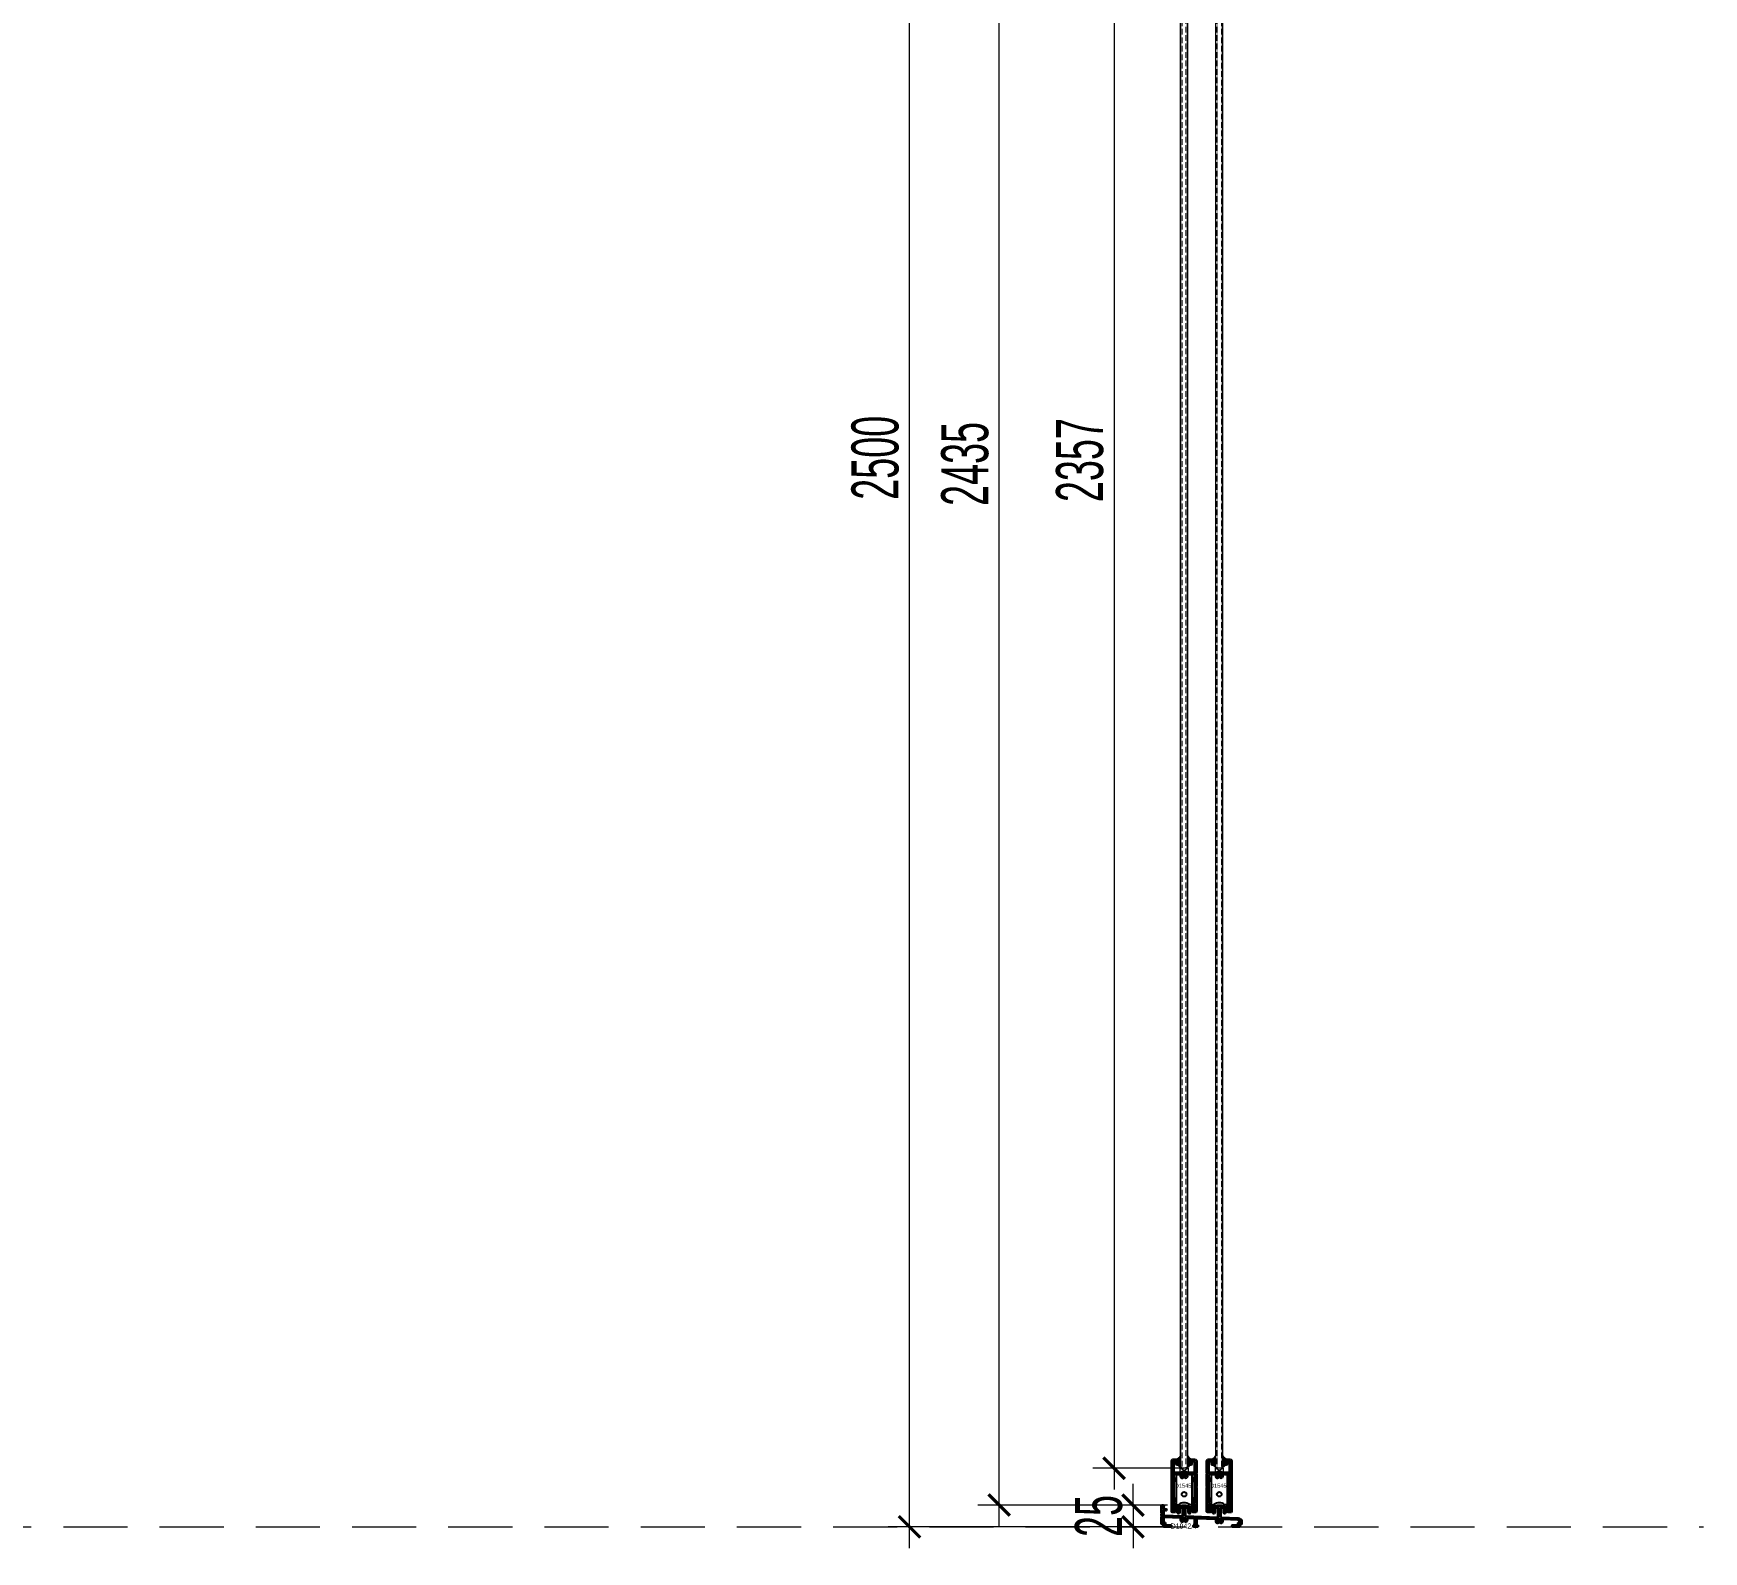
# Model space of a CAD drawing. Header units: millimetres. Extents: x 1336014 to 2939047, y -333549 to -60566.
# Drawn here: x 1451045 to 1452997, y -215840 to -214065 of the extents above; entities that cross this region are included whole.
import ezdxf

# ---------------------------------------------------------------- set-up
doc = ezdxf.new("R2010")
doc.units = ezdxf.units.MM
doc.header["$MEASUREMENT"] = 0
for name, pattern in [('$1$HIDDEN', [0.375, 0.25, -0.125]), ('DASHDOT', [1, 0.5, -0.25, 0, -0.25]), ('HIDDEN', [0.375, 0.25, -0.125])]:
    doc.linetypes.add(name, pattern=pattern)
for name, color, linetype, lineweight in [('.A-net Truc', 79, 'DASHDOT', 15), ('01.Cut', 255, 'Continuous', 35), ('08.Dim', 156, 'Continuous', 15), ('Kí hiệu mã số', 241, 'Continuous', 9), ('kính', 54, 'Continuous', 9), ('Long nheo', 246, 'Continuous', 5), ('Ron', 15, 'Continuous', 9), ('silicon', 211, 'Continuous', 9), ('Đệm kính', 76, 'Continuous', 5)]:
    doc.layers.add(name, color=color, linetype=linetype, lineweight=lineweight)
doc.layers.add('NET DAY DIEN', color=74, linetype='Continuous')
doc.styles.add('ten profile', font='times.ttf')
doc.styles.add('TT5_Text Dim', font='hoatbif.shx', dxfattribs={"width": 0.6})
doc.dimstyles.new('TT5_Dim 1-25', dxfattribs={"dimscale": 25, "dimtxt": 2.2, "dimasz": 1, "dimexe": 1, "dimexo": 0, "dimgap": 0.5, "dimtad": 1, "dimdec": 0, "dimzin": 0, "dimdsep": 46, "dimtxsty": 'TT5_Text Dim', "dimblk": 'ARCHTICK', "dimcen": 0, "dimdle": 1, "dimclrd": 256, "dimclre": 256, "dimclrt": 1, "dimadec": 0, "dimazin": 0, "dimtfac": 0.015, "dimtdec": 0, "dimtix": 1, "dimtmove": 2, "dimatfit": 3, "dimldrblk": 'DOT', "dimfxl": 1, "dimtolj": 1, "dimtzin": 0, "dimlwd": -1, "dimlwe": -1, "dimarcsym": 1})

# ---------------------------------------------------------------- blocks, each defined once
blk = doc.blocks.new('A$C2A2C5403')
at = {"layer": 'Ron'}
for p, q in [((1.5, 3.4), (1.5, 0)), ((1.9, 3.4), (1.9, 0)), ((2.3, 3.4), (2.3, 0)), ((2.7, 3.4), (2.7, 0)), ((3.1, 3.4), (3.1, 0)), ((3.5, 3.4), (3.5, 0)), ((3.9, 3.4), (3.9, 0)), ((4.3, 3.4), (4.3, 0)), ((4.7, 3.4), (4.7, 0)), ((5.1, 3.4), (5.1, 0)), ((5.5, 3.4), (5.5, 0))]:
    blk.add_line(p, q, dxfattribs=at)
blk.add_lwpolyline([(0.3, 4.8), (6.7, 4.8, -0.414214), (7, 4.5), (7, 3.7, -0.414214), (6.7, 3.4), (0.3, 3.4, -0.414214), (0, 3.7), (0, 4.5, -0.414214)], format="xyb", close=True, dxfattribs=at)
blk = doc.blocks.new('Bánh xe cửa đi trượt XingFa2001')
blk.add_line((-9, -12.2), (-6.3, -12.2))
for points in [[(-9, -12.2), (-9, 23.1), (-6.2, 23.1, 0.267949), (-4.7, 24, -0.57735), (4.7, 24, 0.267949), (6.3, 23.1), (9, 23.1), (9, -12.2), (6.3, -12.2)], [(5.4, -11.6), (5.4, -13.1, -0.520567), (4.2, -14), (2, -13.1, 0.087489), (1.6, -13.1), (-1.6, -13.1, 0.087489), (-2, -13.1), (-4.2, -14, -0.520567), (-5.4, -13.1), (-5.4, -11.6)]]:
    blk.add_lwpolyline(points, format="xyb")
for points in [[(-9, 15.4), (-10.8, 15.4), (-10.8, 19), (-9, 19)], [(9, 15.4), (10.8, 15.4), (10.8, 19), (9, 19)], [(-9, -8.1), (-10.8, -8.1), (-10.8, -4.5), (-9, -4.5)], [(9, -8.1), (10.8, -8.1), (10.8, -4.5), (9, -4.5)]]:
    blk.add_lwpolyline(points)
for centre, radius in [((0, 21.7), 2.26), ((0, 0), 2.71)]:
    blk.add_circle(centre, radius)
for start, end in [(90, 129.673), (50.327, 90)]:
    blk.add_arc((0, -19.7), 9.8, start, end)
blk = doc.blocks.new('_ARCHTICK')
at = {"const_width": 0.15}
blk.add_lwpolyline([(-0.5, -0.5), (0.5, 0.5)], dxfattribs=at)
blk = doc.blocks.new('*D2157')
at = {"layer": '08.Dim', "ltscale": 200, "transparency": 16777216}
for p, q in [((1452069, -215836.2), (1452069, -213286.2)), ((1452308.5, -213311.2), (1452044, -213311.2)), ((1452347.5, -215811.2), (1452044, -215811.2))]:
    blk.add_line(p, q, dxfattribs=at)
at = {"layer": 'Defpoints', "color": 0, "ltscale": 200, "transparency": 16777216}
for p in [(1452069, -213311.2), (1452308.5, -213311.2), (1452347.5, -215811.2)]:
    blk.add_point(p, dxfattribs=at)
at = {"layer": '08.Dim', "ltscale": 200, "transparency": 16777216, "xscale": 25, "yscale": 25, "zscale": 25}
for p, rotation in [((1452069, -213311.2), 90), ((1452069, -215811.2), 270)]:
    blk.add_blockref('_ARCHTICK', p, dxfattribs=dict(at, rotation=rotation))
at = {"layer": '08.Dim', "color": 1, "ltscale": 200, "transparency": 16777216, "insert": (1452029, -214561.2), "char_height": 55, "attachment_point": 5, "rotation": 90, "style": 'TT5_Text Dim'}
blk.add_mtext('\\A1;2500', dxfattribs=at)
blk = doc.blocks.new('_DOT')
blk.add_line((-0.5, 0), (-1, 0))
at = {"const_width": 0.5}
blk.add_lwpolyline([(-0.25, 0, 1), (0.25, 0, 1)], format="xyb", close=True, dxfattribs=at)
blk = doc.blocks.new('*D2166')
at = {"layer": '08.Dim', "ltscale": 200, "transparency": 16777216}
for p, q in [((1452173.9, -215810.7), (1452173.9, -213326.2)), ((1452365.1, -213351.2), (1452148.9, -213351.2)), ((1452365.1, -215785.7), (1452148.9, -215785.7))]:
    blk.add_line(p, q, dxfattribs=at)
at = {"layer": 'Defpoints', "color": 0, "ltscale": 200, "transparency": 16777216}
for p in [(1452173.9, -213351.2), (1452365.1, -213351.2), (1452365.1, -215785.7)]:
    blk.add_point(p, dxfattribs=at)
at = {"layer": '08.Dim', "ltscale": 200, "transparency": 16777216, "xscale": 25, "yscale": 25, "zscale": 25}
for p, rotation in [((1452173.9, -213351.2), 90), ((1452173.9, -215785.7), 270)]:
    blk.add_blockref('_ARCHTICK', p, dxfattribs=dict(at, rotation=rotation))
at = {"layer": '08.Dim', "color": 1, "ltscale": 200, "transparency": 16777216, "insert": (1452133.9, -214568.4), "char_height": 55, "attachment_point": 5, "rotation": 90, "style": 'TT5_Text Dim'}
blk.add_mtext('\\A1;2435', dxfattribs=at)
blk = doc.blocks.new('*D2158')
at = {"layer": '08.Dim', "ltscale": 200, "transparency": 16777216}
for p, q in [((1452308.2, -213360.2), (1452308.2, -215767.6)), ((1452387.4, -213385.2), (1452283.2, -213385.2)), ((1452387.4, -215742.6), (1452283.2, -215742.6))]:
    blk.add_line(p, q, dxfattribs=at)
at = {"layer": 'Defpoints', "color": 0, "ltscale": 200, "transparency": 16777216}
for p in [(1452387.4, -213385.2), (1452308.2, -215742.6), (1452387.4, -215742.6)]:
    blk.add_point(p, dxfattribs=at)
at = {"layer": '08.Dim', "ltscale": 200, "transparency": 16777216, "xscale": 25, "yscale": 25, "zscale": 25}
for p, rotation in [((1452308.2, -213385.2), 90), ((1452308.2, -215742.6), 270)]:
    blk.add_blockref('_ARCHTICK', p, dxfattribs=dict(at, rotation=rotation))
at = {"layer": '08.Dim', "color": 1, "ltscale": 200, "transparency": 16777216, "insert": (1452268.2, -214563.9), "char_height": 55, "attachment_point": 5, "rotation": 90, "style": 'TT5_Text Dim'}
blk.add_mtext('\\A1;2357', dxfattribs=at)
blk = doc.blocks.new('*D2159')
at = {"layer": '08.Dim', "ltscale": 200, "transparency": 16777216}
for p, q in [((1452330.3, -215785.8), (1452330.3, -215760.8)), ((1452370.8, -215785.8), (1452305.3, -215785.8)), ((1452330.3, -215785.8), (1452330.3, -215811.2)), ((1452370.8, -215811.2), (1452305.3, -215811.2)), ((1452330.3, -215811.2), (1452330.3, -215836.2))]:
    blk.add_line(p, q, dxfattribs=at)
at = {"layer": 'Defpoints', "color": 0, "ltscale": 200, "transparency": 16777216}
for p in [(1452370.8, -215785.8), (1452330.3, -215811.2), (1452370.8, -215811.2)]:
    blk.add_point(p, dxfattribs=at)
at = {"layer": '08.Dim', "ltscale": 200, "transparency": 16777216, "xscale": 25, "yscale": 25, "zscale": 25}
for p, rotation in [((1452330.3, -215785.8), 270), ((1452330.3, -215811.2), 90)]:
    blk.add_blockref('_ARCHTICK', p, dxfattribs=dict(at, rotation=rotation))
at = {"layer": '08.Dim', "color": 1, "ltscale": 200, "transparency": 16777216, "insert": (1452290.3, -215798.5), "char_height": 55, "attachment_point": 5, "rotation": 90, "style": 'TT5_Text Dim'}
blk.add_mtext('\\A1;25', dxfattribs=at)

msp = doc.modelspace()

# ---------------------------------------------------------------- hatches: boundary and pattern name
at = {"layer": 'silicon'}
h = msp.add_hatch(color=256, dxfattribs=at)
h.paths.add_polyline_path([(1452385.9, -215727.6, -0.185866), (1452379.9, -215732.6), (1452383.5, -215732.6, -0.414214), (1452384, -215733.1), (1452384, -215733.3, -0.414214), (1452383.5, -215733.8), (1452383.2, -215733.8, 0.414214), (1452382.7, -215734.3), (1452382.7, -215737.1, 0.414214), (1452383.2, -215737.6), (1452383.5, -215737.6, -0.414214), (1452384, -215738.1), (1452384, -215738.3, -0.414214), (1452383.5, -215738.8, 0.54328), (1452385.9, -215741.1)])
h.paths.add_polyline_path([(1452393.9, -215741.1, 0.544131), (1452396.4, -215738.8, -0.372546), (1452396, -215738.3), (1452396, -215738.1, -0.414214), (1452396.5, -215737.6), (1452396.7, -215737.6, 0.414214), (1452397.2, -215737.1), (1452397.2, -215734.3, 0.414214), (1452396.7, -215733.8), (1452396.5, -215733.8, -0.414214), (1452396, -215733.3), (1452396, -215733.1, -0.414214), (1452396.5, -215732.6), (1452399.9, -215732.6, -0.185866), (1452393.9, -215727.6)])
h = msp.add_hatch(color=256, dxfattribs=at)
h.paths.add_polyline_path([(1452427.1, -215727.6, -0.185866), (1452421.1, -215732.6), (1452424.7, -215732.6, -0.414214), (1452425.2, -215733.1), (1452425.2, -215733.3, -0.414214), (1452424.7, -215733.8), (1452424.4, -215733.8, 0.414214), (1452423.9, -215734.3), (1452423.9, -215737.1, 0.414214), (1452424.4, -215737.6), (1452424.7, -215737.6, -0.414214), (1452425.2, -215738.1), (1452425.2, -215738.3, -0.414214), (1452424.7, -215738.8, 0.54328), (1452427.1, -215741.1)])
h.paths.add_polyline_path([(1452435.1, -215741.1, 0.544131), (1452437.6, -215738.8, -0.372546), (1452437.2, -215738.3), (1452437.2, -215738.1, -0.414214), (1452437.7, -215737.6), (1452437.9, -215737.6, 0.414214), (1452438.4, -215737.1), (1452438.4, -215734.3, 0.414214), (1452437.9, -215733.8), (1452437.7, -215733.8, -0.414214), (1452437.2, -215733.3), (1452437.2, -215733.1, -0.414214), (1452437.7, -215732.6), (1452441.1, -215732.6, -0.185866), (1452435.1, -215727.6)])

# ---------------------------------------------------------------- linework, layer by layer
at = {"layer": '.A-net Truc', "linetype": '$1$HIDDEN', "ltscale": 300}
msp.add_line((1447817.2, -215811.2), (1452997.4, -215811.2), dxfattribs=at)
at = {"layer": '01.Cut', "ltscale": 0.15}
for points in [[(1452375.5, -215734.1, -0.414214), (1452377, -215732.6), (1452383.5, -215732.6, -0.414214), (1452384, -215733.1), (1452384, -215733.3, -0.414214), (1452383.5, -215733.8), (1452383.2, -215733.8, 0.414214), (1452382.7, -215734.3), (1452382.7, -215737.1, 0.414214), (1452383.2, -215737.6), (1452383.5, -215737.6, -0.414214), (1452384, -215738.1), (1452384, -215738.3, -0.414214), (1452383.5, -215738.8), (1452382.2, -215738.8, -0.414214), (1452381.2, -215737.8), (1452381.2, -215735.1, 0.414214), (1452380.7, -215734.6), (1452378, -215734.6, 0.414214), (1452377.5, -215735.1), (1452377.5, -215747.1, 0.414214), (1452378, -215747.6), (1452390, -215747.6), (1452401.9, -215747.6, 0.414214), (1452402.4, -215747.1), (1452402.4, -215735.1, 0.414214), (1452401.9, -215734.6), (1452399.2, -215734.6, 0.414214), (1452398.7, -215735.1), (1452398.7, -215737.8, -0.414214), (1452397.7, -215738.8), (1452396.5, -215738.8, -0.414214), (1452396, -215738.3), (1452396, -215738.1, -0.414214), (1452396.5, -215737.6), (1452396.7, -215737.6, 0.414214), (1452397.2, -215737.1), (1452397.2, -215734.3, 0.414214), (1452396.7, -215733.8), (1452396.5, -215733.8, -0.414214), (1452396, -215733.3), (1452396, -215733.1, -0.414214), (1452396.5, -215732.6), (1452402.9, -215732.6, -0.414214), (1452404.4, -215734.1), (1452404.4, -215748.1, 0.6), (1452404.4, -215749.1), (1452404.4, -215764.1, 0.6), (1452404.4, -215765.1), (1452404.4, -215793.1, -0.414214), (1452403.4, -215794.1), (1452400.8, -215794.1, -0.414214), (1452399.8, -215793.1), (1452399.8, -215791.5, -0.414214), (1452400.3, -215791), (1452400.6, -215791, -0.414214), (1452401.1, -215791.5), (1452401.1, -215792.3, 0.414214), (1452401.6, -215792.8), (1452402.1, -215792.8, 0.414214), (1452402.6, -215792.3), (1452402.6, -215785.8, 0.414214), (1452402.1, -215785.3), (1452401.6, -215785.3, 0.414214), (1452401.1, -215785.8), (1452401.1, -215786.5, -0.414214), (1452400.6, -215787), (1452400.3, -215787, -0.414214), (1452399.8, -215786.5), (1452399.8, -215785, -0.414214), (1452400.8, -215784), (1452401.9, -215784, 0.414214), (1452402.4, -215783.5), (1452402.4, -215750.1, 0.414214), (1452401.9, -215749.6), (1452394.1, -215749.6, 0.507314), (1452393.6, -215750.2, -0.252585), (1452392.9, -215753.8, -0.525541), (1452391.3, -215753.6), (1452391.3, -215753.6, -0.310935), (1452391.4, -215752.5, 0.321304), (1452391.5, -215750.4), (1452391.7, -215750.2, 0.096118), (1452391.2, -215749.6), (1452390.9, -215749.8, 0.288036), (1452389, -215749.8), (1452388.8, -215749.6, 0.096118), (1452388.2, -215750.2), (1452388.5, -215750.4, 0.321304), (1452388.6, -215752.5, -0.310935), (1452388.7, -215753.6), (1452388.7, -215753.6, -0.525541), (1452387, -215753.8, -0.252585), (1452386.4, -215750.2, 0.507314), (1452385.9, -215749.6), (1452378, -215749.6, 0.414214), (1452377.5, -215750.1), (1452377.5, -215783.5, 0.414214), (1452378, -215784), (1452379.1, -215784, -0.414214), (1452380.1, -215785), (1452380.1, -215786.5, -0.414214), (1452379.6, -215787), (1452379.3, -215787, -0.414214), (1452378.8, -215786.5), (1452378.8, -215785.8, 0.414214), (1452378.3, -215785.3), (1452377.8, -215785.3, 0.414214), (1452377.3, -215785.8), (1452377.3, -215792.3, 0.414214), (1452377.8, -215792.8), (1452378.3, -215792.8, 0.414214), (1452378.8, -215792.3), (1452378.8, -215791.5, -0.414214), (1452379.3, -215791), (1452379.6, -215791, -0.414214), (1452380.1, -215791.5), (1452380.1, -215793.1, -0.414214), (1452379.1, -215794.1), (1452376.5, -215794.1, -0.414214), (1452375.5, -215793.1), (1452375.5, -215765.1, 0.6), (1452375.5, -215764.1), (1452375.5, -215749.1, 0.6), (1452375.5, -215748.1)], [(1452416.7, -215734.1, -0.414214), (1452418.2, -215732.6), (1452424.7, -215732.6, -0.414214), (1452425.2, -215733.1), (1452425.2, -215733.3, -0.414214), (1452424.7, -215733.8), (1452424.4, -215733.8, 0.414214), (1452423.9, -215734.3), (1452423.9, -215737.1, 0.414214), (1452424.4, -215737.6), (1452424.7, -215737.6, -0.414214), (1452425.2, -215738.1), (1452425.2, -215738.3, -0.414214), (1452424.7, -215738.8), (1452423.4, -215738.8, -0.414214), (1452422.4, -215737.8), (1452422.4, -215735.1, 0.414214), (1452421.9, -215734.6), (1452419.2, -215734.6, 0.414214), (1452418.7, -215735.1), (1452418.7, -215747.1, 0.414214), (1452419.2, -215747.6), (1452431.2, -215747.6), (1452443.1, -215747.6, 0.414214), (1452443.6, -215747.1), (1452443.6, -215735.1, 0.414214), (1452443.1, -215734.6), (1452440.4, -215734.6, 0.414214), (1452439.9, -215735.1), (1452439.9, -215737.8, -0.414214), (1452438.9, -215738.8), (1452437.7, -215738.8, -0.414214), (1452437.2, -215738.3), (1452437.2, -215738.1, -0.414214), (1452437.7, -215737.6), (1452437.9, -215737.6, 0.414214), (1452438.4, -215737.1), (1452438.4, -215734.3, 0.414214), (1452437.9, -215733.8), (1452437.7, -215733.8, -0.414214), (1452437.2, -215733.3), (1452437.2, -215733.1, -0.414214), (1452437.7, -215732.6), (1452444.1, -215732.6, -0.414214), (1452445.6, -215734.1), (1452445.6, -215748.1, 0.6), (1452445.6, -215749.1), (1452445.6, -215764.1, 0.6), (1452445.6, -215765.1), (1452445.6, -215793.1, -0.414214), (1452444.6, -215794.1), (1452442, -215794.1, -0.414214), (1452441, -215793.1), (1452441, -215791.5, -0.414214), (1452441.5, -215791), (1452441.8, -215791, -0.414214), (1452442.3, -215791.5), (1452442.3, -215792.3, 0.414214), (1452442.8, -215792.8), (1452443.3, -215792.8, 0.414214), (1452443.8, -215792.3), (1452443.8, -215785.8, 0.414214), (1452443.3, -215785.3), (1452442.8, -215785.3, 0.414214), (1452442.3, -215785.8), (1452442.3, -215786.5, -0.414214), (1452441.8, -215787), (1452441.5, -215787, -0.414214), (1452441, -215786.5), (1452441, -215785, -0.414214), (1452442, -215784), (1452443.1, -215784, 0.414214), (1452443.6, -215783.5), (1452443.6, -215750.1, 0.414214), (1452443.1, -215749.6), (1452435.3, -215749.6, 0.507314), (1452434.8, -215750.2, -0.252585), (1452434.1, -215753.8, -0.525541), (1452432.5, -215753.6), (1452432.5, -215753.6, -0.310935), (1452432.6, -215752.5, 0.321304), (1452432.7, -215750.4), (1452432.9, -215750.2, 0.096118), (1452432.4, -215749.6), (1452432.1, -215749.8, 0.288036), (1452430.2, -215749.8), (1452430, -215749.6, 0.096118), (1452429.4, -215750.2), (1452429.7, -215750.4, 0.321304), (1452429.8, -215752.5, -0.310935), (1452429.9, -215753.6), (1452429.9, -215753.6, -0.525541), (1452428.2, -215753.8, -0.252585), (1452427.6, -215750.2, 0.507314), (1452427.1, -215749.6), (1452419.2, -215749.6, 0.414214), (1452418.7, -215750.1), (1452418.7, -215783.5, 0.414214), (1452419.2, -215784), (1452420.3, -215784, -0.414214), (1452421.3, -215785), (1452421.3, -215786.5, -0.414214), (1452420.8, -215787), (1452420.5, -215787, -0.414214), (1452420, -215786.5), (1452420, -215785.8, 0.414214), (1452419.5, -215785.3), (1452419, -215785.3, 0.414214), (1452418.5, -215785.8), (1452418.5, -215792.3, 0.414214), (1452419, -215792.8), (1452419.5, -215792.8, 0.414214), (1452420, -215792.3), (1452420, -215791.5, -0.414214), (1452420.5, -215791), (1452420.8, -215791, -0.414214), (1452421.3, -215791.5), (1452421.3, -215793.1, -0.414214), (1452420.3, -215794.1), (1452417.7, -215794.1, -0.414214), (1452416.7, -215793.1), (1452416.7, -215765.1, 0.6), (1452416.7, -215764.1), (1452416.7, -215749.1, 0.6), (1452416.7, -215748.1)]]:
    msp.add_lwpolyline(points, format="xyb", close=True, dxfattribs=at)
msp.add_lwpolyline([(1452429.7, -215803.1, 0.321304), (1452429.8, -215805.2, -0.311521), (1452429.9, -215806.4, -0.525541), (1452428.2, -215806.5, -0.261889), (1452427.6, -215802.8, 0.507314), (1452427.1, -215802.1), (1452405.2, -215801.4, 0.424475), (1452404.7, -215801.9), (1452404.7, -215808.7, 0.414214), (1452405.2, -215809.2), (1452405.7, -215809.2, -0.414214), (1452406.2, -215809.7), (1452406.2, -215810.7, -0.414214), (1452405.7, -215811.2), (1452401.7, -215811.2, -0.414214), (1452401.2, -215810.7), (1452401.2, -215809.7, -0.414214), (1452401.7, -215809.2), (1452402.1, -215809.2, 0.414214), (1452402.6, -215808.7), (1452402.6, -215801.8, 0.404026), (1452402.2, -215801.3), (1452394.1, -215801, 0.507314), (1452393.6, -215801.6, -0.243322), (1452392.9, -215805, -0.525541), (1452391.2, -215804.9, -0.310935), (1452391.3, -215803.8, 0.321304), (1452391.5, -215801.7), (1452391.7, -215801.5, 0.096118), (1452391.1, -215800.9), (1452390.9, -215801.1, 0.288021), (1452389, -215801.1), (1452388.8, -215800.9, 0.096118), (1452388.2, -215801.5), (1452388.4, -215801.7, 0.321304), (1452388.5, -215803.8, -0.310935), (1452388.6, -215804.9, -0.525541), (1452387, -215805, -0.261889), (1452386.4, -215801.4, 0.507314), (1452385.9, -215800.7), (1452366.9, -215800, 0.424475), (1452365.8, -215801), (1452365.8, -215805.7, 0.414214), (1452366.3, -215806.2), (1452367.4, -215806.2, -0.414214), (1452367.9, -215806.7), (1452367.9, -215808.7, 0.414214), (1452368.4, -215809.2), (1452374.4, -215809.2, -0.414214), (1452374.9, -215809.7), (1452374.9, -215810.7, -0.414214), (1452374.4, -215811.2), (1452366.4, -215811.2, -0.414214), (1452365.9, -215810.7), (1452365.9, -215808.7, 0.414214), (1452365.4, -215808.2), (1452364.3, -215808.2, -0.414214), (1452363.8, -215807.7), (1452363.8, -215799.3, -0.194601), (1452364, -215799, 0.40452), (1452364, -215798.2, -0.194601), (1452363.8, -215797.9), (1452363.8, -215796.4, -0.194601), (1452364, -215796.1, 0.40452), (1452364, -215795.3, -0.194601), (1452363.8, -215795), (1452363.8, -215787, -1.488402), (1452366, -215787.8, 0.196262), (1452365.8, -215788.2), (1452365.8, -215789.3, 0.339454), (1452366.2, -215789.8), (1452369, -215790.5, -0.339454), (1452369.3, -215791), (1452369.3, -215791.5, -0.493145), (1452368.7, -215792), (1452366.5, -215791.4, 0.493145), (1452365.8, -215791.9), (1452365.8, -215797, 0.404026), (1452366.8, -215798), (1452387.9, -215798.8, 0.424475), (1452388.4, -215798.3), (1452388.4, -215788.9, 0.520567), (1452387.8, -215788.4), (1452384.9, -215789.4, 0.315299), (1452384.6, -215789.9), (1452384.6, -215794.6, -0.414214), (1452383.6, -215795.6), (1452383.6, -215795.6, -0.410623), (1452382.6, -215794.6), (1452382.6, -215794, -0.091613), (1452382.6, -215793.8), (1452383, -215792.9, 0.557891), (1452382.8, -215792.6, -0.726953), (1452382.6, -215792.3), (1452383, -215791.4, 0.527949), (1452382.8, -215791.1, -0.52793), (1452382.6, -215790.8), (1452383, -215789.9, 0.52793), (1452382.8, -215789.6, -0.414229), (1452382.6, -215789.4), (1452382.6, -215788.5, -0.315299), (1452382.9, -215788), (1452387.8, -215786.3, -0.086429), (1452388.1, -215786.2), (1452391.8, -215786.2, -0.086429), (1452392.1, -215786.3), (1452397, -215788, -0.315299), (1452397.3, -215788.5), (1452397.3, -215789.4, -0.414229), (1452397.1, -215789.6, 0.52793), (1452396.9, -215789.9), (1452397.3, -215790.8, -0.52793), (1452397.1, -215791.1, 0.527949), (1452396.9, -215791.4), (1452397.3, -215792.3, -0.726953), (1452397.1, -215792.6, 0.557891), (1452396.9, -215792.9), (1452397.3, -215793.8, -0.091613), (1452397.3, -215794), (1452397.3, -215794.6, -0.410623), (1452396.3, -215795.6), (1452396.3, -215795.6, -0.414214), (1452395.3, -215794.6), (1452395.3, -215789.9, 0.315299), (1452395, -215789.4), (1452392.1, -215788.4, 0.520567), (1452391.4, -215788.9), (1452391.4, -215798.4, 0.404026), (1452391.9, -215798.9), (1452429.2, -215800.2, 0.424475), (1452429.7, -215799.7), (1452429.7, -215788.9, 0.520567), (1452429, -215788.4), (1452426.2, -215789.4, 0.315299), (1452425.8, -215789.9), (1452425.8, -215794.6, -0.414214), (1452424.8, -215795.6), (1452424.8, -215795.6, -0.410623), (1452423.8, -215794.6), (1452423.8, -215794, -0.091613), (1452423.9, -215793.8), (1452424.2, -215792.9, 0.557891), (1452424, -215792.6, -0.726953), (1452423.8, -215792.3), (1452424.2, -215791.4, 0.527949), (1452424, -215791.1, -0.52793), (1452423.8, -215790.8), (1452424.2, -215789.9, 0.52793), (1452424, -215789.6, -0.414229), (1452423.8, -215789.4), (1452423.8, -215788.5, -0.315299), (1452424.2, -215788), (1452429, -215786.3, -0.086429), (1452429.4, -215786.2), (1452433, -215786.2, -0.086429), (1452433.3, -215786.3), (1452438.2, -215788, -0.315299), (1452438.5, -215788.5), (1452438.5, -215789.4, -0.414229), (1452438.3, -215789.6, 0.52793), (1452438.1, -215789.9), (1452438.5, -215790.8, -0.52793), (1452438.3, -215791.1, 0.527949), (1452438.1, -215791.4), (1452438.5, -215792.3, -0.726953), (1452438.3, -215792.6, 0.557891), (1452438.1, -215792.9), (1452438.5, -215793.8, -0.091613), (1452438.5, -215794), (1452438.5, -215794.6, -0.410623), (1452437.5, -215795.6), (1452437.5, -215795.6, -0.414214), (1452436.5, -215794.6), (1452436.5, -215789.9, 0.315299), (1452436.2, -215789.4), (1452433.4, -215788.4, 0.520567), (1452432.7, -215788.9), (1452432.7, -215799.9, 0.404026), (1452433.2, -215800.4), (1452453.4, -215801.1), (1452453.4, -215801.1), (1452453.4, -215801.1, -0.404025), (1452457.3, -215805.1), (1452457.3, -215807.7, -0.414214), (1452456.8, -215808.2), (1452455.8, -215808.2, 0.414214), (1452455.3, -215808.7), (1452455.3, -215810.7, -0.414214), (1452454.8, -215811.2), (1452446.8, -215811.2, -0.414214), (1452446.3, -215810.7), (1452446.3, -215809.7, -0.414214), (1452446.8, -215809.2), (1452452.8, -215809.2, 0.414214), (1452453.3, -215808.7), (1452453.3, -215806.7, -0.414214), (1452453.8, -215806.2), (1452454.8, -215806.2, 0.414214), (1452455.3, -215805.7), (1452455.3, -215805.1, 0.404026), (1452453.4, -215803.1), (1452435.3, -215802.4, 0.507314), (1452434.8, -215803.1, -0.243151), (1452434.1, -215806.5, -0.525883), (1452432.5, -215806.4, -0.311229), (1452432.6, -215805.2, 0.321304), (1452432.7, -215803.1), (1452432.9, -215802.9, 0.096118), (1452432.4, -215802.3), (1452432.1, -215802.6, 0.288261), (1452430.2, -215802.6), (1452430, -215802.3, 0.096118), (1452429.4, -215802.9), (1452429.7, -215803.1)], format="xyb", dxfattribs=at)
at = {"layer": 'kính'}
for points in [[(1452393.9, -213386.7), (1452393.9, -215741.1), (1452392.4, -215742.6), (1452387.4, -215742.6), (1452385.9, -215741.1), (1452385.9, -213386.7), (1452387.4, -213385.2), (1452392.4, -213385.2)], [(1452435.1, -213386.7), (1452435.1, -215741.1), (1452433.6, -215742.6), (1452428.6, -215742.6), (1452427.1, -215741.1), (1452427.1, -213386.7), (1452428.6, -213385.2), (1452433.6, -213385.2)]]:
    msp.add_lwpolyline(points, close=True, dxfattribs=at)
at = {"layer": 'kính', "linetype": 'HIDDEN', "lineweight": 5}
for points in [[(1452387.4, -215742.6), (1452392.4, -215742.6), (1452392.4, -213385.2), (1452387.4, -213385.2)], [(1452428.6, -213385.2), (1452433.6, -213385.2), (1452433.6, -215742.6), (1452428.6, -215742.6)]]:
    msp.add_lwpolyline(points, close=True, dxfattribs=at)
at = {"layer": 'silicon'}
for centre, radius, start, end in [((1452376.5, -215722.3), 10.9, 288.7472, 330.8639), ((1452403.4, -215722.3), 10.9, 209.1361, 251.2528), ((1452417.7, -215722.3), 10.9, 288.7472, 330.8639), ((1452444.6, -215722.3), 10.9, 209.1361, 251.2528), ((1452385.5, -215739.1), 2.01, 169.9488, 284.0062), ((1452394.4, -215739.1), 2.01, 255.9938, 10.0512), ((1452426.7, -215739.1), 2.01, 169.9488, 284.0062), ((1452435.6, -215739.1), 2.01, 255.9938, 10.0512)]:
    msp.add_arc(centre, radius, start, end, dxfattribs=at)
at = {"layer": 'Đệm kính'}
for p, q in [((1452395, -215742.6), (1452385, -215747.6)), ((1452395, -215747.6), (1452385, -215742.6)), ((1452436.2, -215742.6), (1452426.2, -215747.6)), ((1452436.2, -215747.6), (1452426.2, -215742.6))]:
    msp.add_line(p, q, dxfattribs=at)
for points in [[(1452395, -215742.6), (1452385, -215742.6), (1452385, -215747.6), (1452395, -215747.6)], [(1452436.2, -215742.6), (1452426.2, -215742.6), (1452426.2, -215747.6), (1452436.2, -215747.6)]]:
    msp.add_lwpolyline(points, close=True, dxfattribs=at)

# ---------------------------------------------------------------- block references
at = {"layer": 'Long nheo', "rotation": 90}
for p in [(1452382.2, -215792.5), (1452423.4, -215792.5)]:
    msp.add_blockref('A$C2A2C5403', p, dxfattribs=at)
at = {"layer": 'Long nheo', "xscale": -1, "rotation": 270}
for p in [(1452397.8, -215792.5), (1452439, -215792.5)]:
    msp.add_blockref('A$C2A2C5403', p, dxfattribs=at)
at = {"layer": 'NET DAY DIEN'}
for p in [(1452390, -215773.1), (1452431.2, -215773.1)]:
    msp.add_blockref('Bánh xe cửa đi trượt XingFa2001', p, dxfattribs=at)

# ---------------------------------------------------------------- texts
at = {"layer": 'Kí hiệu mã số', "color": 0, "style": 'ten profile'}
for s, insert, char_height, attachment_point in [('{\\fVNI-Franko|b0|i0|c0|p2; \\fTechnicLite|b0|i0|c2|p2;D1545}', (1452398.5, -215763.1), 4.8, 6), ('{\\fVNI-Franko|b0|i0|c0|p2; \\fTechnicLite|b0|i0|c2|p2;D1545}', (1452439.7, -215763.1), 4.8, 6), ('{\\fVNI-Franko|b0|i0|c0|p2; \\fTechnicLite|b0|i0|c2|p2;D1942A}', (1452371.9, -215810.3), 6, 4)]:
    msp.add_mtext(s, dxfattribs=dict(at, insert=insert, char_height=char_height, attachment_point=attachment_point))

# ---------------------------------------------------------------- dimensions: what is measured, and where the dimension line sits
at = {"layer": '08.Dim', "ltscale": 200}
for base, p1, p2, picture, middle in [((1452069, -213311.2), (1452347.5, -215811.2), (1452308.5, -213311.2), '*D2157', (1452029, -214561.2)), ((1452173.9392, -213351.1982), (1452365.0867, -215785.7017), (1452365.1331, -213351.1982), '*D2166', (1452133.9392, -214568.45)), ((1452308.2, -215742.6), (1452387.4, -213385.2), (1452387.4, -215742.6), '*D2158', (1452268.2, -214563.9)), ((1452330.3, -215811.2), (1452370.8, -215785.8), (1452370.8, -215811.2), '*D2159', (1452290.3, -215798.5))]:
    dim = msp.add_linear_dim(base=base, p1=p1, p2=p2, angle=90, dimstyle='TT5_Dim 1-25', dxfattribs=at)
    dim.commit()
    dim.dimension.update_dxf_attribs({"geometry": picture, "text_midpoint": middle})

doc.saveas('drawing.dxf')
